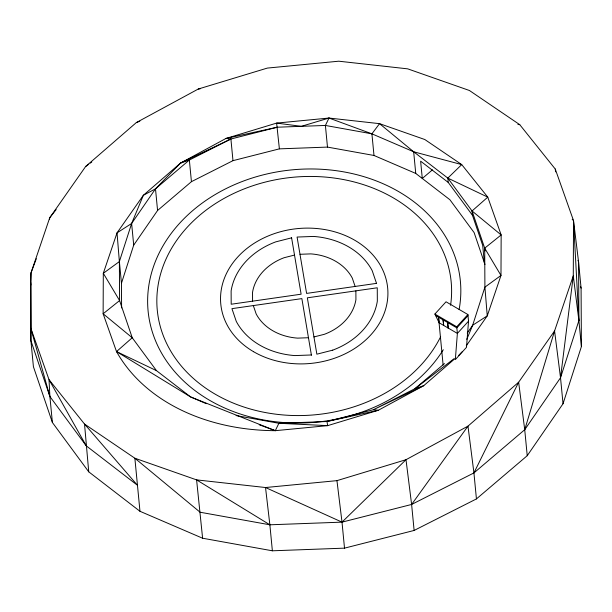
<?xml version="1.0" encoding="UTF-8"?>
<svg xmlns="http://www.w3.org/2000/svg" width="612" height="612" viewBox="0 0 612 612"><rect width="100%" height="100%" fill="white"/><g stroke="black" fill="none" stroke-linecap="round" stroke-linejoin="round"><path stroke-width="0.92" d="M52.395 422.509L49.886 396.507L30.761 328.116L30.998 272.891L49.717 217.773L85.634 166.51L136.308 122.599L198.288 89.023L267.337 68.085L338.765 61.2L407.691 68.85L469.427 90.499L519.764 124.68L555.268 169.057L573.521 220.618L578.585 262.12L581.086 288.122L581.4 346.583L563.032 403.744L527.23 455.703L476.434 498.925L414.117 530.451L344.51 548.145L272.371 550.8L202.603 538.223L139.972 511.288L88.732 471.821L52.395 422.509L33.415 366.718L30.914 340.723L30.6 282.254L30.998 272.891L36.322 258.731M572.197 219.257L573.521 220.618L573.283 275.836L560.523 377.749L563.032 403.744M467.897 314.545L468.532 321.162L466.489 347.325L455.336 359.588L457.386 333.418L456.743 326.8L467.897 314.545L446.033 301.793L434.887 314.048L439.041 322.593M49.534 219.601L49.717 217.773L56.143 209.587M527.23 455.703L524.729 429.708L554.571 330.954L573.283 275.836L578.898 320.589L581.4 346.583M206.282 403.675L190.623 396.943L156.465 370.627L132.238 337.755L119.585 300.568L119.378 261.584L131.626 223.479L143.369 195.274L180.532 163.067L225.981 138.45L276.616 123.096L328.996 118.047L379.547 123.655L424.82 139.528L461.731 164.597L487.772 197.141L501.159 234.947L500.983 275.446L487.251 315.861L466.29 345.788M121.597 307.951L121.459 283.234L133.707 245.121L157.575 210.482L191.434 181.672L232.981 160.658L279.386 148.861L327.481 147.094L373.993 155.471L415.747 173.433L449.904 199.742L474.132 232.614L484.964 264.468M30.761 328.116L49.021 379.67L84.525 424.055L134.862 458.227L200.101 512.229L269.869 524.798L342.009 522.143L411.616 504.456L473.933 472.923L524.729 429.708L560.523 377.749L578.898 320.589L578.585 262.12L577.973 260.322M466.788 339.354L472.663 325.247L484.911 287.143L484.696 248.166L472.051 210.972L447.823 178.1L413.666 151.784L379.547 123.655L371.912 133.829L373.993 155.471M484.36 262.686L482.692 245.366L472.464 215.302L448.236 182.43L447.823 178.1L461.731 164.597L413.666 151.784L371.912 133.829L328.996 118.047L325.4 125.445L327.481 147.094M259.197 424.766L275.293 430.68L278.888 423.282L326.984 421.515L378.308 410.277L423.756 385.659L454.487 359.03M476.434 498.925L473.933 472.923L518.647 382.217L554.571 330.954L560.523 377.749M236.102 415.571L278.888 423.282L327.665 425.638L326.984 421.515L373.389 409.719L378.308 410.277L327.665 425.638L275.293 430.68L190.623 396.943L116.517 351.586L103.13 313.78L103.306 273.289L117.03 232.866L131.626 223.479L155.494 188.84L180.532 163.067L230.9 139.008L277.305 127.212L325.4 125.445L371.912 133.829M467.239 333.119L472.663 325.247L487.251 315.861L484.911 287.143L500.983 275.446L484.696 248.166L501.159 234.947L472.051 210.972L487.772 197.141L447.823 178.1M461.991 351.923L458.771 355.312M414.117 530.451L411.616 504.456L467.973 426.136L518.647 382.217L524.729 429.708M468.004 315.624L456.85 327.879L435.568 315.471M468.532 321.162L457.386 333.418L439.049 322.731M275.293 430.68A202.985 153.268 -13.4 0 1 116.517 351.586L132.238 337.755L103.13 313.78L119.585 300.568L103.306 273.289L119.378 261.584L117.03 232.866L143.369 195.274L155.494 188.84L189.353 160.03L230.9 139.008L232.981 160.658M432.447 169.83L422.288 178.475L420.628 161.155L448.236 182.43M444.473 363.566L414.936 388.697L373.389 409.719L423.756 385.659L414.936 388.697L454.127 358.655M85.634 166.51L88.709 164.261M90.247 163.129L91.777 162.004M136.308 122.599L139.827 121.214M180.532 163.067L189.353 160.03L191.434 181.672M139.972 511.288L134.862 458.227L196.597 479.884L265.524 487.527L336.952 480.642L406.001 459.704L467.973 426.136L473.933 472.923M328.996 118.047L301.349 126.332L276.616 123.096L279.386 148.861M291.603 237.831L275.729 241.87A73.815 59.639 -5.5 0 0 231.122 290.899L231.191 304.233L301.119 294.196L291.549 237.54M294.51 255.074L284.075 257.728A52.196 42.174 -5.5 0 0 252.534 292.398L252.58 301.158M313.941 336.944L324.375 334.297A52.196 42.174 -5.5 0 0 355.924 299.62L355.878 290.861M277.305 127.212L225.981 138.45L230.9 139.008M198.288 89.023L200.178 88.801M299.987 254.286L310.804 253.888A52.196 42.174 -5.5 0 1 352.283 278.077L355.128 286.447M308.463 337.732L297.646 338.13A52.196 42.174 -5.5 0 1 256.168 313.941L253.322 305.579M311.378 354.975L294.923 355.58A73.815 59.639 -5.5 0 1 236.263 321.369L231.94 308.647L301.861 298.61L311.424 355.266M517.89 124.397L519.764 124.68M116.517 351.586L156.465 370.627M434.887 314.048L456.743 326.8M272.371 550.8L269.869 524.798L196.597 479.884L202.603 538.223M30.868 285.039L30.6 282.254L30.914 340.723L49.886 396.507L86.231 445.819L137.463 485.285L84.525 424.055L88.732 471.821M86.231 445.819L49.021 379.67L49.886 396.507M580.474 286.317L581.086 288.122M411.616 504.456L406.001 459.704L342.009 522.143L344.51 548.145M336.952 480.642L342.009 522.143L265.524 487.527L269.869 524.798M555.268 169.057L555.597 171.857M484.696 248.166L484.972 250.989M472.051 210.972L472.464 215.302M447.686 322.539L448.214 328.07M447.609 322.493L448.145 328.032M443.172 319.908L443.708 325.446M443.027 319.824L443.562 325.355M438.59 317.238L439.125 322.769M438.521 317.192L443.126 365.073M413.666 151.784L415.747 173.433M155.494 188.84L157.575 210.482M131.626 223.479L133.707 245.121M119.378 261.584L121.459 283.234M573.521 220.618L578.898 320.589M443.302 349.75A156.856 126.738 -5.5 0 1 182.391 379.807A156.856 126.738 -5.5 0 1 263.122 174.887A156.856 126.738 -5.5 0 1 459.115 309.603M440.64 336.715A147.63 119.279 -5.5 0 1 196.253 380.924A147.63 119.279 -5.5 0 1 258.562 183.937A147.63 119.279 -5.5 0 1 450.577 305.296M332.721 350.148L316.855 354.187L307.339 297.822L377.26 287.785L377.336 301.119A73.815 59.639 -5.5 0 1 332.721 350.148M376.518 283.371L306.597 293.408L297.08 237.051L313.528 236.439A73.815 59.639 -5.5 0 1 372.188 270.649L376.518 283.371M253.567 351.693A83.829 67.733 -5.5 0 0 387.251 301.815A83.829 67.733 -5.5 0 0 271.866 234.518A83.829 67.733 -5.5 0 0 253.567 351.693"/></g></svg>
